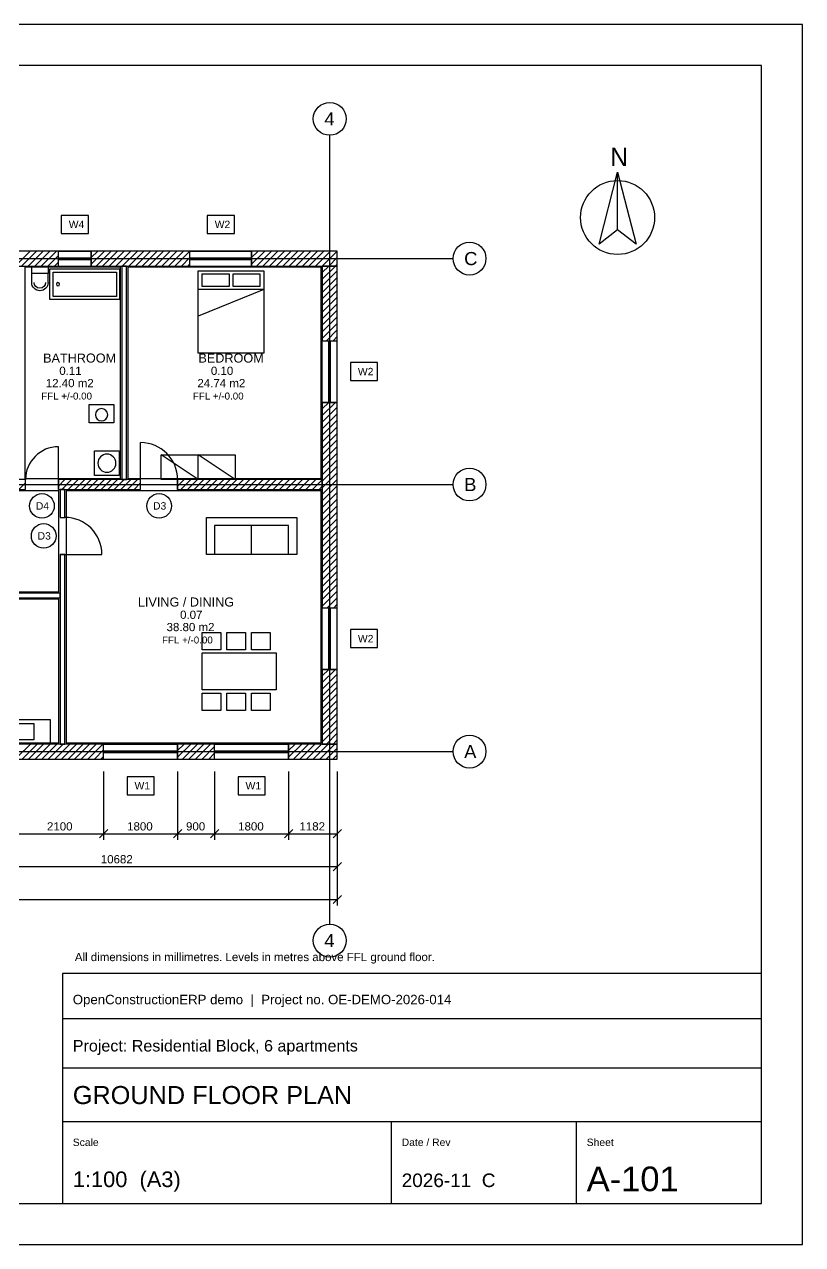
# Model space of a CAD drawing. Header units: millimetres. Extents: x -90000 to 186000, y 0 to 65400.
# Drawn here: x 71074 to 90000, y 35700 to 65400 of the extents above; entities that cross this region are included whole.
import ezdxf

# ---------------------------------------------------------------- set-up
doc = ezdxf.new("R2010")
doc.units = ezdxf.units.MM
for name, color, linetype in [('A-ANNO-SYMB', 1, 'Continuous'), ('A-ANNO-TEXT', 7, 'Continuous'), ('A-ANNO-TTLB', 7, 'Continuous'), ('A-AREA', 9, 'Continuous'), ('A-AREA-GROS', 9, 'Continuous'), ('A-DIMS', 2, 'Continuous'), ('A-DOOR', 3, 'Continuous'), ('A-FURN', 8, 'Continuous'), ('A-GLAZ', 4, 'Continuous'), ('A-GRID', 1, 'Continuous'), ('A-WALL', 7, 'Continuous'), ('A-WALL-PART', 7, 'Continuous'), ('A-WALL-PATT', 8, 'Continuous')]:
    doc.layers.add(name, color=color, linetype=linetype)
doc.styles.add('OE_ARCH', font='arial.ttf')

msp = doc.modelspace()

# ---------------------------------------------------------------- linework, layer by layer
at = {"layer": 'A-ANNO-SYMB'}
for points in [[(71970, 60312.5), (72630, 60312.5), (72630, 60752.5), (71970, 60752.5)], [(75520, 60312.5), (76180, 60312.5), (76180, 60752.5), (75520, 60752.5)], [(79002.5, 56730), (79662.5, 56730), (79662.5, 57170), (79002.5, 57170)], [(79002.5, 50230), (79662.5, 50230), (79662.5, 50670), (79002.5, 50670)], [(73570, 46647.5), (74230, 46647.5), (74230, 47087.5), (73570, 47087.5)], [(76270, 46647.5), (76930, 46647.5), (76930, 47087.5), (76270, 47087.5)]]:
    msp.add_lwpolyline(points, close=True, dxfattribs=at)
for centre in [(71500, 53680), (74350, 53680), (71542.5, 52950)]:
    msp.add_circle(centre, 300, dxfattribs=at)
at = {"layer": 'A-ANNO-TTLB'}
for p, q in [((72000, 41200), (89000, 41200)), ((72000, 40000), (89000, 40000)), ((72000, 38700), (89000, 38700)), ((80000, 36700), (80000, 38700)), ((84500, 36700), (84500, 38700))]:
    msp.add_line(p, q, dxfattribs=at)
for points in [[(48000, 35700), (90000, 35700), (90000, 65400), (48000, 65400), (48000, 35700)], [(50000, 36700), (89000, 36700), (89000, 64400), (50000, 64400), (50000, 36700)], [(72000, 36700), (89000, 36700), (89000, 42300), (72000, 42300), (72000, 36700)]]:
    msp.add_lwpolyline(points, dxfattribs=at)
at = {"layer": 'A-AREA'}
for points in [[(71087.5, 54350), (73412.5, 54350), (73412.5, 59487.5), (71087.5, 59487.5)], [(73587.5, 54350), (78287.5, 54350), (78287.5, 59487.5), (73587.5, 59487.5)], [(68150, 51587.5), (71912.5, 51587.5), (71912.5, 54050), (68150, 54050)], [(72087.5, 47912.5), (78287.5, 47912.5), (78287.5, 54050), (72087.5, 54050)], [(68150, 47912.5), (71912.5, 47912.5), (71912.5, 51412.5), (68150, 51412.5)]]:
    msp.add_lwpolyline(points, close=True, dxfattribs=at)
at = {"layer": 'A-AREA-GROS'}
msp.add_lwpolyline([(54317.5, 47517.5), (78682.5, 47517.5), (78682.5, 59882.5), (54317.5, 59882.5)], close=True, dxfattribs=at)
at = {"layer": 'A-DIMS'}
for p, q in [((73000, 47217.5), (73000, 45550)), ((73000, 47217.5), (73000, 45550)), ((74800, 47217.5), (74800, 45550)), ((74800, 47217.5), (74800, 45550)), ((75700, 47217.5), (75700, 45550)), ((75700, 47217.5), (75700, 45550)), ((77500, 47217.5), (77500, 45550)), ((77500, 47217.5), (77500, 45550)), ((78682.5, 47217.5), (78682.5, 45550)), ((78682.5, 47217.5), (78682.5, 44750)), ((78682.5, 47217.5), (78682.5, 43950)), ((72900, 45600), (73100, 45800)), ((72900, 45600), (73100, 45800)), ((74700, 45600), (74900, 45800)), ((74700, 45600), (74900, 45800)), ((75600, 45600), (75800, 45800)), ((75600, 45600), (75800, 45800)), ((77400, 45600), (77600, 45800)), ((77400, 45600), (77600, 45800)), ((78582.5, 45600), (78782.5, 45800)), ((70900, 45700), (73000, 45700)), ((73000, 45700), (74800, 45700)), ((74800, 45700), (75700, 45700)), ((75700, 45700), (77500, 45700)), ((77500, 45700), (78682.5, 45700)), ((68000, 44900), (78682.5, 44900)), ((78582.5, 44800), (78782.5, 45000)), ((54317.5, 44100), (78682.5, 44100)), ((78582.5, 44000), (78782.5, 44200))]:
    msp.add_line(p, q, dxfattribs=at)
at = {"layer": 'A-DOOR'}
for p, q in [((71900, 54320), (71900, 55120)), ((73900, 54320), (73900, 55220)), ((71100, 54080), (71100, 54320)), ((71900, 54080), (71900, 54320)), ((73900, 54080), (73900, 54320)), ((74800, 54080), (74800, 54320)), ((71942.5, 53400), (72057.5, 53400)), ((71942.5, 52500), (72057.5, 52500)), ((72057.5, 52500), (72957.5, 52500))]:
    msp.add_line(p, q, dxfattribs=at)
for centre, radius, start, end in [((71900, 54320), 800, 90, 180), ((73900, 54320), 900, 0, 90), ((72057.5, 52500), 900, 0, 90)]:
    msp.add_arc(centre, radius, start, end, dxfattribs=at)
at = {"layer": 'A-FURN'}
for p, q in [((85500, 60400), (85500, 61800)), ((71250, 59117.5), (71250, 59337.5)), ((71650, 59117.5), (71650, 59337.5)), ((76900, 58950), (75300, 58300)), ((75300, 54320), (74400, 54920)), ((75300, 54320), (75300, 54920)), ((76200, 54320), (75300, 54920)), ((76600, 52500), (76600, 53200))]:
    msp.add_line(p, q, dxfattribs=at)
msp.add_lwpolyline([(85500, 61800), (85950, 60050), (85500, 60400), (85050, 60050)], close=True, dxfattribs=at)
at = {"layer": 'A-FURN', "extrusion": (0, 0, -1)}
for points in [[(-71650, 59337.5), (-71250, 59337.5), (-71250, 59517.5), (-71650, 59517.5)], [(-73390, 58700), (-71690, 58700), (-71690, 59450), (-73390, 59450)], [(-76900, 57400), (-75300, 57400), (-75300, 59400), (-76900, 59400)], [(-73310, 58780), (-71770, 58780), (-71770, 59370), (-73310, 59370)], [(-76050, 59020), (-75400, 59020), (-75400, 59330), (-76050, 59330)], [(-76800, 59020), (-76150, 59020), (-76150, 59330), (-76800, 59330)], [(-73250, 55700), (-72650, 55700), (-72650, 56150), (-73250, 56150)], [(-73380, 54420), (-72780, 54420), (-72780, 55020), (-73380, 55020)], [(-76200, 54320), (-74400, 54320), (-74400, 54920), (-76200, 54920)], [(-77700, 52500), (-75500, 52500), (-75500, 53400), (-77700, 53400)], [(-75850, 50180), (-75400, 50180), (-75400, 50600), (-75850, 50600)], [(-76450, 50180), (-76000, 50180), (-76000, 50600), (-76450, 50600)], [(-77050, 50180), (-76600, 50180), (-76600, 50600), (-77050, 50600)], [(-77200, 49200), (-75400, 49200), (-75400, 50100), (-77200, 50100)], [(-75850, 48700), (-75400, 48700), (-75400, 49120), (-75850, 49120)], [(-76450, 48700), (-76000, 48700), (-76000, 49120), (-76450, 49120)], [(-77050, 48700), (-76600, 48700), (-76600, 49120), (-77050, 49120)], [(-71700, 47882.5), (-68500, 47882.5), (-68500, 48482.5), (-71700, 48482.5)], [(-71300, 47982.5), (-70500, 47982.5), (-70500, 48382.5), (-71300, 48382.5)]]:
    msp.add_lwpolyline(points, close=True, dxfattribs=at)
for points in [[(-76900, 58950), (-75300, 58950)], [(-77500, 52500), (-77500, 53200), (-75700, 53200), (-75700, 52500)]]:
    msp.add_lwpolyline(points, dxfattribs=at)
at = {"layer": 'A-FURN'}
msp.add_circle((85500, 60700), 900, dxfattribs=at)
at = {"layer": 'A-FURN', "extrusion": (0, 0, -1)}
for centre, radius in [((-71890, 59075), 40), ((-72950, 55900), 150), ((-73080, 54720), 220)]:
    msp.add_circle(centre, radius, dxfattribs=at)
for radius in [200, 140]:
    msp.add_arc((-71450, 59117.5), radius, 180, 0, dxfattribs=at)
at = {"layer": 'A-GLAZ'}
for p, q in [((71900, 59882.5), (72700, 59882.5)), ((71900, 59517.5), (71900, 59882.5)), ((71900, 59720), (72700, 59720)), ((72700, 59517.5), (72700, 59882.5)), ((75100, 59882.5), (76600, 59882.5)), ((75100, 59517.5), (75100, 59882.5)), ((75100, 59720), (76600, 59720)), ((76600, 59517.5), (76600, 59882.5)), ((71900, 59680), (72700, 59680)), ((71900, 59517.5), (72700, 59517.5)), ((75100, 59680), (76600, 59680)), ((75100, 59517.5), (76600, 59517.5)), ((78317.5, 56200), (78317.5, 57700)), ((78317.5, 57700), (78682.5, 57700)), ((78480, 56200), (78480, 57700)), ((78520, 56200), (78520, 57700)), ((78682.5, 56200), (78682.5, 57700)), ((78317.5, 56200), (78682.5, 56200)), ((78317.5, 49700), (78317.5, 51200)), ((78317.5, 51200), (78682.5, 51200)), ((78480, 49700), (78480, 51200)), ((78520, 49700), (78520, 51200)), ((78682.5, 49700), (78682.5, 51200)), ((78317.5, 49700), (78682.5, 49700)), ((73000, 47882.5), (74800, 47882.5)), ((73000, 47517.5), (73000, 47882.5)), ((74800, 47517.5), (74800, 47882.5)), ((75700, 47882.5), (77500, 47882.5)), ((75700, 47517.5), (75700, 47882.5)), ((77500, 47517.5), (77500, 47882.5)), ((73000, 47720), (74800, 47720)), ((73000, 47680), (74800, 47680)), ((75700, 47720), (77500, 47720)), ((75700, 47680), (77500, 47680)), ((73000, 47517.5), (74800, 47517.5)), ((75700, 47517.5), (77500, 47517.5))]:
    msp.add_line(p, q, dxfattribs=at)
at = {"layer": 'A-GRID'}
for p, q in [((78500, 43500), (78500, 62700)), ((50500, 59700), (81500, 59700)), ((50500, 54200), (81500, 54200)), ((50500, 47700), (81500, 47700))]:
    msp.add_line(p, q, dxfattribs=at)
for centre in [(78500, 63100), (81900, 59700), (81900, 54200), (81900, 47700), (78500, 43100)]:
    msp.add_circle(centre, 400, dxfattribs=at)
at = {"layer": 'A-WALL'}
for points in [[(70250, 59517.5), (71900, 59517.5), (71900, 59882.5), (70250, 59882.5)], [(72700, 59517.5), (75100, 59517.5), (75100, 59882.5), (72700, 59882.5)], [(76600, 59517.5), (78682.5, 59517.5), (78682.5, 59882.5), (76600, 59882.5)], [(78317.5, 57700), (78682.5, 57700), (78682.5, 59517.5), (78317.5, 59517.5)], [(78317.5, 51200), (78682.5, 51200), (78682.5, 56200), (78317.5, 56200)], [(69900, 54080), (71100, 54080), (71100, 54320), (69900, 54320)], [(71900, 54080), (73900, 54080), (73900, 54320), (71900, 54320)], [(74800, 54080), (78317.5, 54080), (78317.5, 54320), (74800, 54320)], [(78317.5, 47882.5), (78682.5, 47882.5), (78682.5, 49700), (78317.5, 49700)], [(70900, 47517.5), (73000, 47517.5), (73000, 47882.5), (70900, 47882.5)], [(74800, 47517.5), (75700, 47517.5), (75700, 47882.5), (74800, 47882.5)], [(77500, 47517.5), (78682.5, 47517.5), (78682.5, 47882.5), (77500, 47882.5)]]:
    msp.add_lwpolyline(points, close=True, dxfattribs=at)
at = {"layer": 'A-WALL-PART'}
for points in [[(73442.5, 54320), (73557.5, 54320), (73557.5, 59517.5), (73442.5, 59517.5)], [(71942.5, 53400), (72057.5, 53400), (72057.5, 54080), (71942.5, 54080)], [(71942.5, 47882.5), (72057.5, 47882.5), (72057.5, 52500), (71942.5, 52500)], [(70300, 51442.5), (71942.5, 51442.5), (71942.5, 51557.5), (70300, 51557.5)]]:
    msp.add_lwpolyline(points, close=True, dxfattribs=at)
at = {"layer": 'A-WALL-PATT'}
for p, q in [((70845, 59517.5), (71210, 59882.5)), ((71005, 59517.5), (71370, 59882.5)), ((71165, 59517.5), (71530, 59882.5)), ((71325, 59517.5), (71690, 59882.5)), ((71485, 59517.5), (71850, 59882.5)), ((71645, 59517.5), (71900, 59772.5)), ((72700, 59722.5), (72860, 59882.5)), ((72700, 59562.5), (73020, 59882.5)), ((72815, 59517.5), (73180, 59882.5)), ((72975, 59517.5), (73340, 59882.5)), ((73135, 59517.5), (73500, 59882.5)), ((73295, 59517.5), (73660, 59882.5)), ((73455, 59517.5), (73820, 59882.5)), ((73615, 59517.5), (73980, 59882.5)), ((73775, 59517.5), (74140, 59882.5)), ((73935, 59517.5), (74300, 59882.5)), ((74095, 59517.5), (74460, 59882.5)), ((74255, 59517.5), (74620, 59882.5)), ((74415, 59517.5), (74780, 59882.5)), ((74575, 59517.5), (74940, 59882.5)), ((74735, 59517.5), (75100, 59882.5)), ((74895, 59517.5), (75100, 59722.5)), ((76600, 59722.5), (76760, 59882.5)), ((76600, 59562.5), (76920, 59882.5)), ((76715, 59517.5), (77080, 59882.5)), ((76875, 59517.5), (77240, 59882.5)), ((77035, 59517.5), (77400, 59882.5)), ((77195, 59517.5), (77560, 59882.5)), ((77355, 59517.5), (77720, 59882.5)), ((77515, 59517.5), (77880, 59882.5)), ((77675, 59517.5), (78040, 59882.5)), ((77835, 59517.5), (78200, 59882.5)), ((77995, 59517.5), (78360, 59882.5)), ((78155, 59517.5), (78520, 59882.5)), ((78315, 59517.5), (78680, 59882.5)), ((78475, 59517.5), (78682.5, 59725)), ((71805, 59517.5), (71900, 59612.5)), ((75055, 59517.5), (75100, 59562.5)), ((78317.5, 59357.5), (78477.5, 59517.5)), ((78317.5, 59197.5), (78637.5, 59517.5)), ((78317.5, 59037.5), (78682.5, 59402.5)), ((78635, 59517.5), (78682.5, 59565)), ((78317.5, 58877.5), (78682.5, 59242.5)), ((78317.5, 58717.5), (78682.5, 59082.5)), ((78317.5, 58557.5), (78682.5, 58922.5)), ((78317.5, 58397.5), (78682.5, 58762.5)), ((78317.5, 58237.5), (78682.5, 58602.5)), ((78317.5, 58077.5), (78682.5, 58442.5)), ((78317.5, 57917.5), (78682.5, 58282.5)), ((78317.5, 57757.5), (78682.5, 58122.5)), ((78420, 57700), (78682.5, 57962.5)), ((78580, 57700), (78682.5, 57802.5)), ((78317.5, 56040), (78477.5, 56200)), ((78317.5, 55880), (78637.5, 56200)), ((78317.5, 55720), (78682.5, 56085)), ((78317.5, 55560), (78682.5, 55925)), ((78317.5, 55400), (78682.5, 55765)), ((78317.5, 55240), (78682.5, 55605)), ((78317.5, 55080), (78682.5, 55445)), ((78317.5, 54920), (78682.5, 55285)), ((78317.5, 54760), (78682.5, 55125)), ((78317.5, 54600), (78682.5, 54965)), ((78317.5, 54440), (78682.5, 54805)), ((78317.5, 54280), (78682.5, 54645)), ((78317.5, 54120), (78682.5, 54485)), ((70940, 54080), (71100, 54240)), ((71900, 54160), (72060, 54320)), ((71980, 54080), (72220, 54320)), ((72140, 54080), (72380, 54320)), ((72300, 54080), (72540, 54320)), ((72460, 54080), (72700, 54320)), ((72620, 54080), (72860, 54320)), ((72780, 54080), (73020, 54320)), ((72940, 54080), (73180, 54320)), ((73100, 54080), (73340, 54320)), ((73260, 54080), (73500, 54320)), ((73420, 54080), (73660, 54320)), ((73580, 54080), (73820, 54320)), ((73740, 54080), (73900, 54240)), ((74800, 54160), (74960, 54320)), ((74880, 54080), (75120, 54320)), ((75040, 54080), (75280, 54320)), ((75200, 54080), (75440, 54320)), ((75360, 54080), (75600, 54320)), ((75520, 54080), (75760, 54320)), ((75680, 54080), (75920, 54320)), ((75840, 54080), (76080, 54320)), ((76000, 54080), (76240, 54320)), ((76160, 54080), (76400, 54320)), ((76320, 54080), (76560, 54320)), ((76480, 54080), (76720, 54320)), ((76640, 54080), (76880, 54320)), ((76800, 54080), (77040, 54320)), ((76960, 54080), (77200, 54320)), ((77120, 54080), (77360, 54320)), ((77280, 54080), (77520, 54320)), ((77440, 54080), (77680, 54320)), ((77600, 54080), (77840, 54320)), ((77760, 54080), (78000, 54320)), ((77920, 54080), (78160, 54320)), ((78080, 54080), (78317.5, 54317.5)), ((78240, 54080), (78317.5, 54157.5)), ((78317.5, 53960), (78682.5, 54325)), ((78317.5, 53800), (78682.5, 54165)), ((78317.5, 53640), (78682.5, 54005)), ((78317.5, 53480), (78682.5, 53845)), ((78317.5, 53320), (78682.5, 53685)), ((78317.5, 53160), (78682.5, 53525)), ((78317.5, 53000), (78682.5, 53365)), ((78317.5, 52840), (78682.5, 53205)), ((78317.5, 52680), (78682.5, 53045)), ((78317.5, 52520), (78682.5, 52885)), ((78317.5, 52360), (78682.5, 52725)), ((78317.5, 52200), (78682.5, 52565)), ((78317.5, 52040), (78682.5, 52405)), ((78317.5, 51880), (78682.5, 52245)), ((78317.5, 51720), (78682.5, 52085)), ((78317.5, 51560), (78682.5, 51925)), ((78317.5, 51400), (78682.5, 51765)), ((78317.5, 51240), (78682.5, 51605)), ((78437.5, 51200), (78682.5, 51445)), ((78597.5, 51200), (78682.5, 51285)), ((78317.5, 49540), (78477.5, 49700)), ((78317.5, 49380), (78637.5, 49700)), ((78317.5, 49220), (78682.5, 49585)), ((78317.5, 49060), (78682.5, 49425)), ((78317.5, 48900), (78682.5, 49265)), ((78317.5, 48740), (78682.5, 49105)), ((78317.5, 48580), (78682.5, 48945)), ((78317.5, 48420), (78682.5, 48785)), ((78317.5, 48260), (78682.5, 48625)), ((78317.5, 48100), (78682.5, 48465)), ((78317.5, 47940), (78682.5, 48305)), ((78420, 47882.5), (78682.5, 48145)), ((70900, 47562.5), (71220, 47882.5)), ((71015, 47517.5), (71380, 47882.5)), ((71175, 47517.5), (71540, 47882.5)), ((71335, 47517.5), (71700, 47882.5)), ((71495, 47517.5), (71860, 47882.5)), ((71655, 47517.5), (72020, 47882.5)), ((71815, 47517.5), (72180, 47882.5)), ((71975, 47517.5), (72340, 47882.5)), ((72135, 47517.5), (72500, 47882.5)), ((72295, 47517.5), (72660, 47882.5)), ((72455, 47517.5), (72820, 47882.5)), ((72615, 47517.5), (72980, 47882.5)), ((74800, 47722.5), (74960, 47882.5)), ((74800, 47562.5), (75120, 47882.5)), ((74915, 47517.5), (75280, 47882.5)), ((75075, 47517.5), (75440, 47882.5)), ((75235, 47517.5), (75600, 47882.5)), ((75395, 47517.5), (75700, 47822.5)), ((77500, 47722.5), (77660, 47882.5)), ((77500, 47562.5), (77820, 47882.5)), ((77615, 47517.5), (77980, 47882.5)), ((77775, 47517.5), (78140, 47882.5)), ((77935, 47517.5), (78300, 47882.5)), ((78095, 47517.5), (78460, 47882.5)), ((78255, 47517.5), (78620, 47882.5)), ((78580, 47882.5), (78682.5, 47985)), ((72775, 47517.5), (73000, 47742.5)), ((72935, 47517.5), (73000, 47582.5)), ((75555, 47517.5), (75700, 47662.5)), ((78415, 47517.5), (78682.5, 47785)), ((78575, 47517.5), (78682.5, 47625))]:
    msp.add_line(p, q, dxfattribs=at)

# ---------------------------------------------------------------- texts
at = {"layer": 'A-ANNO-SYMB', "style": 'OE_ARCH'}
for s, p in [('W4', (72152.4, 60442.5)), ('W2', (75702.4, 60442.5)), ('W2', (79184.9, 56860)), ('D4', (71352.4, 53590)), ('D3', (74202.4, 53590)), ('D3', (71394.9, 52860)), ('W2', (79184.9, 50360)), ('W1', (73752.4, 46777.5)), ('W1', (76452.4, 46777.5))]:
    msp.add_text(s, height=180, dxfattribs=at).set_placement(p)
at = {"layer": 'A-ANNO-TEXT', "style": 'OE_ARCH'}
for s, height, p in [('BATHROOM', 220, (71528.4, 57168.8)), ('BEDROOM', 220, (75306.1, 57168.8)), ('0.11', 200, (71922, 56868.8)), ('0.10', 200, (75609.5, 56868.8)), ('12.40 m2', 200, (71594, 56568.8)), ('24.74 m2', 200, (75281.5, 56568.8)), ('FFL +/-0.00', 170, (71483.3, 56268.8)), ('FFL +/-0.00', 170, (75170.8, 56268.8)), ('LIVING / DINING', 220, (73834.5, 51231.2)), ('0.07', 200, (74859.5, 50931.2)), ('38.80 m2', 200, (74531.5, 50631.2)), ('FFL +/-0.00', 170, (74420.8, 50331.2))]:
    msp.add_text(s, height=height, dxfattribs=at).set_placement(p)
at = {"layer": 'A-ANNO-TTLB', "style": 'OE_ARCH'}
for s, height, p in [('All dimensions in millimetres. Levels in metres above FFL ground floor.', 200, (72300, 42600)), ('OpenConstructionERP demo  |  Project no. OE-DEMO-2026-014', 230, (72250, 41550)), ('Project: Residential Block, 6 apartments', 280, (72250, 40400)), ('GROUND FLOOR PLAN', 440, (72250, 39120)), ('Scale', 180, (72250, 38100)), ('Date / Rev', 180, (80250, 38100)), ('Sheet', 180, (84750, 38100)), ('1:100  (A3)', 380, (72250, 37100)), ('2026-11  C', 330, (80250, 37100)), ('A-101', 600, (84750, 37000))]:
    msp.add_text(s, height=height, dxfattribs=at).set_placement(p)
at = {"layer": 'A-DIMS', "style": 'OE_ARCH'}
for s, p in [('2100', (71622, 45780)), ('1800', (73572, 45780)), ('900', (75004, 45780)), ('1800', (76272, 45780)), ('1182', (77763.2, 45780)), ('10682', (72931.2, 44980))]:
    msp.add_text(s, height=200, dxfattribs=at).set_placement(p)
at = {"layer": 'A-FURN'}
msp.add_text('N', height=450, dxfattribs=at).set_placement((85320, 61950))
at = {"layer": 'A-GRID', "style": 'OE_ARCH'}
for s, p in [('4', (78368.8, 62940)), ('C', (81768.8, 59540)), ('B', (81768.8, 54040)), ('A', (81768.8, 47540)), ('4', (78368.8, 42940))]:
    msp.add_text(s, height=320, dxfattribs=at).set_placement(p)

doc.saveas('drawing.dxf')
